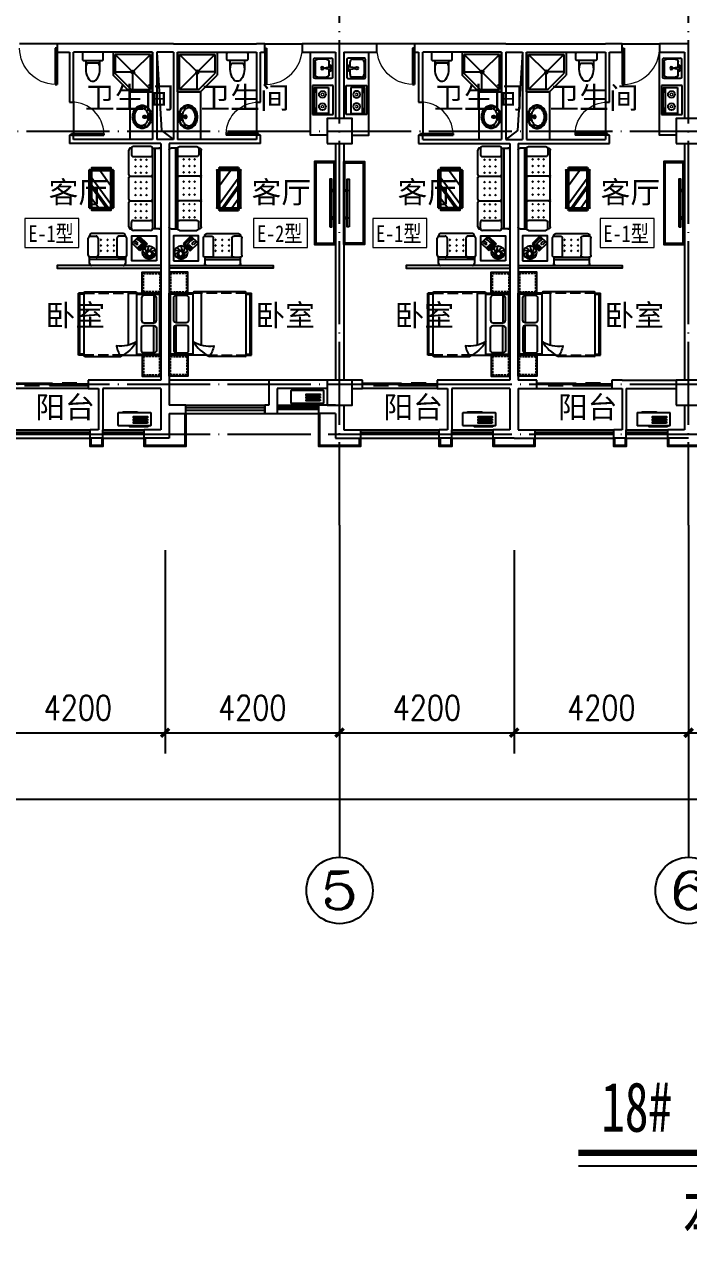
# Model space of a CAD drawing. Extents: x 122060 to 300410, y -425997 to -174060.
# Drawn here: x 177412 to 193398, y -358978 to -329629 of the extents above; entities that cross this region are included whole.
import ezdxf
from ezdxf.enums import TextEntityAlignment as Align

# ---------------------------------------------------------------- set-up
doc = ezdxf.new("R2010")
doc.units = 0
doc.header["$LTSCALE"] = 1000
doc.header["$MEASUREMENT"] = 0
doc.linetypes.add('DASH', pattern=[0.35, 0.25, -0.1])
doc.linetypes.add('DOTE', pattern=[2.42, 2, -0.2, 0.02, -0.2])
doc.layers.get('0').update_dxf_attribs({"linetype": 'CONTINUOUS'})
doc.layers.get('Defpoints').update_dxf_attribs({"linetype": 'CONTINUOUS'})
for name, color, linetype in [('AXIS', 3, 'CONTINUOUS'), ('AXIS_TEXT', 7, 'CONTINUOUS'), ('BALCONY', 6, 'CONTINUOUS'), ('DIM_SYMB', 3, 'CONTINUOUS'), ('DOTE', 1, 'CONTINUOUS'), ('WALL', 255, 'CONTINUOUS'), ('WINDOW', 4, 'CONTINUOUS'), ('WR-COLUMN', 255, 'CONTINUOUS'), ('WR-WALL', 255, 'CONTINUOUS'), ('厨卫', 8, 'CONTINUOUS'), ('家具', 8, 'CONTINUOUS'), ('平面看线', 8, 'CONTINUOUS'), ('石材', 41, 'CONTINUOUS'), ('空调', 8, 'CONTINUOUS')]:
    doc.layers.add(name, color=color, linetype=linetype)
doc.layers.add('PUB_TEXT', color=7, linetype='CONTINUOUS', lineweight=0)
doc.styles.add('_TCH_AXIS', font='COMPLEX', dxfattribs={"bigfont": 'GBCBIG'})
doc.styles.add('COMPLEX', font='COMPLEX')
doc.styles.add('dim_font', font='SIMPLEX.shx', dxfattribs={"width": 0.8})
doc.styles.add('宋体', font='SimSun.ttf')
doc.styles.add('长仿宋', font='SimSun.ttf', dxfattribs={"width": 0.7, "height": 5})
doc.styles.add('黑体', font='SIMHEI.TTF', dxfattribs={"width": 0.8})
doc.dimstyles.new('DIMN200', dxfattribs={"dimscale": 2, "dimtxt": 300, "dimasz": 100, "dimexe": 250, "dimexo": 300, "dimgap": 150, "dimtad": 1, "dimdec": 0, "dimzin": 0, "dimdsep": 46, "dimtxsty": 'dim_font', "dimblk": 'ARCHTICK', "dimcen": 0.09, "dimclrt": 7, "dimazin": 2, "dimtfac": 1, "dimtdec": 0, "dimtix": 1, "dimtmove": 2, "dimatfit": 3, "dimfxl": 0, "dimtolj": 1, "dimtzin": 0, "dimarcsym": 0})

# ---------------------------------------------------------------- blocks, each defined once
blk = doc.blocks.new('dgfgf')
at = {"layer": '家具'}
blk.add_lwpolyline([(7597, -62676), (7147, -62676), (7147, -63176), (7597, -63176), (7597, -62676), (7517, -62676)], dxfattribs=at)
at = {"layer": '家具', "color": 251, "linetype": 'DASH', "ltscale": 0.2}
blk.add_lwpolyline([(7567, -62706), (7177, -62706), (7177, -63146), (7567, -63146)], close=True, dxfattribs=at)
blk = doc.blocks.new('A$C72813290')
at = {"layer": '家具'}
for p, q in [((579, 2000), (0, 2000)), ((0, 500), (0, 2000)), ((30, 530), (30, 1970)), ((579, 1970), (30, 1970)), ((170, 1945), (170, 1283)), ((579, 500), (579, 2010)), ((1830, 2030), (599, 2030)), ((779, 753), (779, 2030)), ((1850, 500), (1850, 2000)), ((1850, 2000), (1980, 2000)), ((1850, 1970), (1950, 1970)), ((1950, 530), (1950, 1970)), ((1980, 500), (1980, 2000)), ((170, 555), (170, 1217)), ((912, 500), (0, 500)), ((579, 530), (30, 530)), ((1830, 470), (967, 470)), ((1850, 530), (1950, 530)), ((1850, 500), (1980, 500))]:
    blk.add_line(p, q, dxfattribs=at)
at = {"layer": '家具', "linetype": 'DASH'}
for p, q in [((1850, 2000), (579, 2000)), ((912, 500), (1850, 500))]:
    blk.add_line(p, q, dxfattribs=at)
at = {"layer": '家具'}
for points in [[(170, 1945), (405, 1945, -0.414214), (465, 1885), (465, 1343, -0.414214), (405, 1283), (170, 1283, -0.414214), (110, 1343), (110, 1885, -0.414214)], [(170, 555), (405, 555, 0.414214), (465, 615), (465, 1157, 0.414214), (405, 1217), (170, 1217, 0.414214), (110, 1157), (110, 615, 0.414214)]]:
    blk.add_lwpolyline(points, format="xyb", close=True, dxfattribs=at)
blk.add_lwpolyline([(579, 833, 0.180302), (1071, 725, -0.088637), (967, 470, 28871.271551)], format="xyb", dxfattribs=at)
for centre, radius, start, end in [((599, 2010), 20, 90, 180), ((1819, 2001), 30.7, 357.6884, 69.6917), ((1392, 1313), 944, 210.6075, 243.2773), ((1819, 499), 30.7, 290.3566, 2.3152)]:
    blk.add_arc(centre, radius, start, end, dxfattribs=at)
blk.add_blockref('dgfgf', (-7147, 65176), dxfattribs=at)
at = {"layer": '家具', "xscale": -1, "rotation": 180}
blk.add_blockref('dgfgf', (-7147, -62676), dxfattribs=at)
blk = doc.blocks.new('asfdgdfhfgj')
at = {"layer": '家具'}
for p, q in [((253, 470), (-697, 470)), ((-697, 470), (-697, -80)), ((203, 420), (-647, 420)), ((-647, 420), (-647, -42)), ((-647, 420), (203, -430)), ((203, 420), (-196, 22)), ((203, -430), (203, 420)), ((253, -480), (253, 470)), ((-222, -5), (-222, 20)), ((-297, -480), (-697, -80)), ((-647, -5), (-260, -5)), ((-260, -430), (-647, -42)), ((-247, -5), (-222, -5)), ((-222, -5), (-197, -5)), ((-222, -30), (-222, -5)), ((-222, -430), (-222, -42)), ((-297, -480), (253, -480)), ((-260, -430), (203, -430))]:
    blk.add_line(p, q, dxfattribs=at)
for radius in [37.5, 25]:
    blk.add_circle((-222, -5), radius, dxfattribs=at)
blk = doc.blocks.new('asfdfgfhfg')
at = {"layer": '家具'}
for p, q in [((-4, 1795), (759, 1795)), ((-87, 1545), (-87, 1134)), ((-54, 1595), (-54, 1745)), ((-54, 1645), (809, 1645)), ((-54, 1595), (809, 1595)), ((102, 1595), (-37, 1595)), ((152, 1134), (152, 1545)), ((602, 1134), (602, 1545)), ((652, 1595), (792, 1595)), ((809, 1745), (809, 1592)), ((842, 1545), (842, 1134)), ((-575, 1274), (-405, 1443)), ((-386, 1085), (-575, 1274)), ((-556, 1274), (-509, 1227)), ((-504, 1326), (-551, 1278)), ((-551, 1278), (-509, 1236)), ((-532, 1278), (-504, 1307)), ((-532, 1278), (-381, 1128)), ((-509, 1236), (-499, 1245)), ((-509, 1227), (-495, 1241)), ((-462, 1283), (-504, 1326)), ((-353, 1156), (-504, 1307)), ((-452, 1283), (-499, 1330)), ((-386, 1406), (-471, 1321)), ((-471, 1321), (-433, 1283)), ((-471, 1274), (-462, 1283)), ((-466, 1269), (-452, 1283)), ((-452, 1302), (-367, 1387)), ((-433, 1283), (-348, 1368)), ((-405, 1443), (-216, 1255)), ((-348, 1368), (-386, 1406)), ((-216, 1255), (-386, 1085)), ((-386, 1189), (-377, 1198)), ((-377, 1198), (-334, 1156)), ((-325, 1297), (-363, 1260)), ((-363, 1260), (-306, 1203)), ((-268, 1241), (-325, 1297)), ((-306, 1203), (-268, 1241)), ((198, 1453), (229, 1423)), ((229, 1453), (198, 1423)), ((198, 1326), (229, 1296)), ((229, 1326), (198, 1296)), ((198, 1189), (229, 1159)), ((229, 1189), (198, 1159)), ((356, 1453), (386, 1423)), ((386, 1453), (356, 1423)), ((356, 1326), (386, 1296)), ((386, 1326), (356, 1296)), ((386, 1189), (356, 1159)), ((356, 1189), (386, 1159)), ((514, 1453), (544, 1423)), ((544, 1453), (514, 1423)), ((514, 1326), (544, 1296)), ((544, 1326), (514, 1296)), ((514, 1189), (544, 1159)), ((544, 1189), (514, 1159)), ((-859, 912), (-706, 912)), ((-759, -1038), (-759, 912)), ((-709, -1038), (-709, 912)), ((-709, 755), (-709, 896)), ((-659, 946), (-247, 946)), ((-424, 1151), (-414, 1161)), ((-381, 1109), (-424, 1151)), ((-334, 1156), (-381, 1109)), ((-381, 1128), (-353, 1156)), ((-197, 912), (-189, 912)), ((-197, 896), (-197, 755)), ((-54, 1084), (-54, 1075)), ((-37, 1084), (102, 1084)), ((-4, 1025), (759, 1025)), ((792, 1084), (652, 1084)), ((809, 1084), (809, 1075)), ((-909, -988), (-909, 862)), ((-247, 705), (-659, 705)), ((-546, 651), (-576, 620)), ((-546, 620), (-576, 651)), ((-409, 651), (-439, 620)), ((-409, 620), (-439, 651)), ((-282, 651), (-312, 620)), ((-282, 620), (-312, 651)), ((-139, 862), (-139, 264)), ((-546, 463), (-576, 493)), ((-546, 493), (-576, 463)), ((-546, 335), (-576, 305)), ((-546, 305), (-576, 335)), ((-409, 493), (-439, 463)), ((-409, 463), (-439, 493)), ((-409, 335), (-439, 305)), ((-409, 305), (-439, 335)), ((-282, 493), (-312, 463)), ((-282, 463), (-312, 493)), ((-282, 335), (-312, 305)), ((-282, 305), (-312, 335)), ((236, -505), (236, 404)), ((246, 414), (251, 414)), ((261, 368), (333, 440)), ((261, 396), (305, 440)), ((261, -505), (261, 404)), ((287, 455), (287, 450)), ((297, 465), (756, 465)), ((297, 440), (756, 440)), ((301, 305), (751, -315)), ((364, 400), (751, -134)), ((407, 400), (751, -75)), ((595, 400), (751, 185)), ((791, 368), (719, 440)), ((791, 396), (747, 440)), ((766, 455), (766, 450)), ((791, 404), (791, -505)), ((806, 414), (801, 414)), ((816, 404), (816, -505)), ((-169, 235), (-679, 235)), ((-546, 75), (-576, 105)), ((-546, 105), (-576, 75)), ((-409, 75), (-439, 105)), ((-409, 105), (-439, 75)), ((-282, 75), (-312, 105)), ((-282, 105), (-312, 75)), ((-139, 206), (-139, -332)), ((-546, -52), (-576, -82)), ((-546, -82), (-576, -52)), ((-546, -240), (-576, -210)), ((-546, -210), (-576, -240)), ((-409, -82), (-439, -52)), ((-409, -52), (-439, -82)), ((-409, -240), (-439, -210)), ((-409, -210), (-439, -240)), ((-282, -82), (-312, -52)), ((-282, -52), (-312, -82)), ((-282, -240), (-312, -210)), ((-282, -210), (-312, -240)), ((301, -138), (565, -500)), ((-169, -361), (-679, -361)), ((-546, -431), (-576, -461)), ((-546, -461), (-576, -431)), ((-409, -431), (-439, -461)), ((-409, -461), (-439, -431)), ((-282, -431), (-312, -461)), ((-282, -461), (-312, -431)), ((-139, -390), (-139, -988)), ((246, -515), (251, -515)), ((261, -468), (333, -540)), ((261, -496), (305, -540)), ((287, -555), (287, -550)), ((756, -540), (297, -540)), ((756, -565), (297, -565)), ((791, -468), (719, -540)), ((791, -496), (747, -540)), ((766, -555), (766, -550)), ((806, -515), (801, -515)), ((-247, -831), (-659, -831)), ((-546, -619), (-576, -588)), ((-546, -588), (-576, -619)), ((-546, -746), (-576, -776)), ((-546, -776), (-576, -746)), ((-409, -588), (-439, -619)), ((-409, -619), (-439, -588)), ((-409, -746), (-439, -776)), ((-409, -776), (-439, -746)), ((-282, -588), (-312, -619)), ((-282, -619), (-312, -588)), ((-282, -746), (-312, -776)), ((-282, -776), (-312, -746)), ((-709, -1038), (-859, -1038)), ((-709, -881), (-709, -1021)), ((-659, -1071), (-247, -1071)), ((-197, -1021), (-197, -881)), ((-197, -1038), (-189, -1038))]:
    blk.add_line(p, q, dxfattribs=at)
at = {"layer": '家具', "color": 6}
for p, q in [((-677, 1466), (-777, 1525)), ((-694, 1502), (-729, 1600)), ((-683, 1543), (-673, 1632)), ((-651, 1566), (-616, 1640)), ((-632, 1568), (-564, 1629)), ((-583, 1478), (-618, 1320)), ((-611, 1564), (-511, 1595)), ((-598, 1556), (-471, 1530)), ((-581, 1533), (-467, 1445)), ((-575, 1501), (-521, 1357)), ((-649, 1450), (-776, 1433)), ((-609, 1454), (-722, 1355))]:
    blk.add_line(p, q, dxfattribs=at)
at = {"layer": '家具'}
for points in [[(-805, 1679), (-205, 1679), (-205, 1079), (-805, 1079)], [(301, 400), (751, 400), (751, -500), (301, -500)]]:
    blk.add_lwpolyline(points, close=True, dxfattribs=at)
at = {"layer": '家具', "color": 6}
for centre, radius in [((-623, 1480), 160), ((-634, 1508), 60)]:
    blk.add_circle(centre, radius, dxfattribs=at)
at = {"layer": '家具'}
for centre, radius, start, end in [((-4, 1745), 50, 90, 180), ((759, 1745), 50, 0, 90), ((-37, 1545), 50, 90, 180), ((102, 1545), 50, 0, 90), ((652, 1545), 50, 90, 180), ((792, 1545), 50, 0, 90), ((-859, 862), 50, 90, 180), ((-659, 896), 50, 90, 180), ((-247, 896), 50, 0, 90), ((-189, 862), 50, 0, 90), ((-37, 1134), 50, 180, 270), ((-4, 1075), 50, 180, 270), ((102, 1134), 50, 270, 0), ((652, 1134), 50, 180, 270), ((759, 1075), 50, 270, 0), ((792, 1134), 50, 270, 0), ((-659, 755), 50, 180, 270), ((-247, 755), 50, 270, 0), ((246, 404), 10, 90, 180), ((251, 404), 10, 0, 90), ((297, 455), 10, 90, 180), ((297, 450), 10, 180, 270), ((756, 455), 10, 0, 90), ((756, 450), 10, 270, 0), ((801, 404), 10, 90, 180), ((806, 404), 10, 0, 90), ((-679, 265), 30, 180, 270), ((-679, 205), 30, 90, 180), ((-169, 265), 30, 270, 0), ((-169, 205), 30, 0, 90), ((-679, -331), 30, 180, 270), ((-679, -391), 30, 90, 180), ((-169, -331), 30, 270, 0), ((-169, -391), 30, 0, 90), ((246, -505), 10, 180, 270), ((251, -505), 10, 270, 0), ((297, -550), 10, 90, 180), ((297, -555), 10, 180, 270), ((756, -550), 10, 0, 90), ((756, -555), 10, 270, 0), ((801, -505), 10, 180, 270), ((806, -505), 10, 270, 0), ((-659, -881), 50, 90, 180), ((-247, -881), 50, 0, 90), ((-859, -988), 50, 180, 270), ((-659, -1021), 50, 180, 270), ((-247, -1021), 50, 270, 0), ((-189, -988), 50, 270, 0)]:
    blk.add_arc(centre, radius, start, end, dxfattribs=at)
at = {"layer": '家具', "style": 'dim_font', "width": 0.8, "flags": 9}
for tag, p, rotation in [('YSIZE', (377, 1795), 180), ('XSIZE', (377, 1795), 180), ('YSIZE', (-909, -63), 270), ('XSIZE', (-909, -63), 270)]:
    blk.add_attdef(tag, p, '', height=0.5, rotation=rotation, dxfattribs=at)
blk = doc.blocks.new('A$C2FB07499')
at = {"layer": '家具', "ltscale": 0.5}
blk.add_lwpolyline([(500, 0), (0, 0), (0, 2000), (500, 2000)], close=True, dxfattribs=at)
at = {"layer": '家具', "color": 251, "ltscale": 40}
for points in [[(470, 30), (30, 30), (30, 1970), (470, 1970)], [(368, 1572), (415, 1572), (415, 428), (368, 428)], [(415, 1381), (480, 1381), (480, 1343), (415, 1343)], [(415, 717), (480, 717), (480, 679), (415, 679)]]:
    blk.add_lwpolyline(points, close=True, dxfattribs=at)
blk = doc.blocks.new('safedgdhgfh')
at = {"layer": '厨卫', "linetype": 'Continuous'}
for p, q in [((-352, -356), (-352, 344)), ((-352, 344), (148, 344)), ((148, 344), (148, -356)), ((148, -356), (-352, -356))]:
    blk.add_line(p, q, dxfattribs=at)
at = {"layer": '厨卫'}
for p, q in [((103, 293), (-239, 293)), ((-239, 293), (-239, -330)), ((47, -330), (47, 293)), ((103, -330), (103, 293)), ((-239, -330), (103, -330))]:
    blk.add_line(p, q, dxfattribs=at)
at = {"layer": '厨卫', "lineweight": 13}
for p, q in [((70, 176), (81, 176)), ((71, 268), (81, 268)), ((96, 251), (79, 251)), ((79, 251), (79, 186)), ((79, 186), (96, 186)), ((96, 186), (96, 251)), ((71, -205), (81, -205)), ((79, -222), (79, -287)), ((96, -222), (79, -222)), ((79, -287), (96, -287)), ((96, -287), (96, -222)), ((70, -297), (81, -297))]:
    blk.add_line(p, q, dxfattribs=at)
for points in [[(71, 268, 0.259034), (67, 266, 0.076276), (63, 254, 0.036515), (60, 241, 0.026615), (59, 222, 0.026615), (60, 203, 0.036515), (63, 189, 0.076276), (67, 178, 0.259034), (71, 176, 0.078462), (72, 176, 0.056762)], [(81, 268, 0.259034), (78, 266, 0.076276), (73, 254, 0.036515), (71, 241, 0.026615), (70, 222, 0.026615), (71, 203, 0.036515), (73, 189, 0.076276), (78, 178, 0.259034), (81, 176, 0.259034), (85, 178, 0.056762), (89, 186, 0.036515)], [(91, 251, 0.008736), (90, 254, 0.076276), (85, 266, 0.259034), (81, 268, 0.259034)], [(71, -205, 0.259034), (67, -207, 0.076276), (63, -219, 0.036515), (60, -232, 0.026615), (59, -251, 0.026615), (60, -270, 0.036515), (63, -284, 0.076276), (67, -295, 0.259034), (71, -297, 0.078462), (72, -297, 0.056762)], [(81, -205, 0.259034), (78, -207, 0.076276), (73, -219, 0.036515), (71, -232, 0.026615), (70, -251, 0.026615), (71, -270, 0.036515), (73, -284, 0.076276), (78, -295, 0.259034), (81, -297, 0.259034), (85, -295, 0.056762), (89, -287, 0.036515)], [(91, -222, 0.008736), (90, -219, 0.076276), (85, -207, 0.259034), (81, -205, 0.259034)]]:
    blk.add_lwpolyline(points, format="xyb", dxfattribs=at)
at = {"layer": '厨卫', "linetype": 'Continuous'}
for centre, start, end in [((-94, 128), 270, 269.036), ((-94, -165), 90.964, 90)]:
    blk.add_arc(centre, 82.5, start, end, dxfattribs=at)
at = {"layer": '厨卫', "linetype": 'Continuous', "lineweight": 13}
for centre, start, end in [((-94, 128), 270, 269.3468), ((-94, -165), 90.6532, 90)]:
    blk.add_arc(centre, 31.6, start, end, dxfattribs=at)
blk = doc.blocks.new('空调机')
at = {"layer": '空调', "color": 8}
for p, q in [((2416486, -275315), (2416486, -275325)), ((2416849, -275305), (2416496, -275305)), ((2416859, -275325), (2416859, -275315))]:
    blk.add_line(p, q, dxfattribs=at)
blk.add_lwpolyline([(2416186, -275325), (2416946, -275325, -0.414214), (2416966, -275345), (2416966, -275615, -0.414214), (2416946, -275635), (2416186, -275635, -0.414214), (2416166, -275615), (2416166, -275345, -0.414214)], format="xyb", close=True, dxfattribs=at)
for points in [[(2416256, -275445), (2416592, -275445), (2416592, -275416), (2416256, -275416)], [(2416256, -275511), (2416592, -275511), (2416592, -275482), (2416256, -275482)], [(2416256, -275577), (2416592, -275577), (2416592, -275548), (2416256, -275548)], [(2416235, -275664), (2416675, -275664), (2416675, -275649), (2416235, -275649)]]:
    blk.add_lwpolyline(points, close=True, dxfattribs=at)
for centre, start, end in [((2416496, -275315), 90, 180), ((2416849, -275315), 0, 90)]:
    blk.add_arc(centre, 10, start, end, dxfattribs=at)
blk = doc.blocks.new('_ArchTick')
at = {"color": 0, "linetype": 'ByBlock', "const_width": 0.4}
blk.add_lwpolyline([(-0.5, -0.5), (0.5, 0.5)], dxfattribs=at)
blk = doc.blocks.new('*D141')
at = {"layer": 'AXIS', "color": 0, "lineweight": -2}
for p, q in [((176598, -342294), (176598, -347194)), ((180798, -342294), (180798, -347194)), ((176598, -346694), (180798, -346694))]:
    blk.add_line(p, q, dxfattribs=at)
at = {"layer": 'Defpoints', "color": 0}
for p in [(176598, -341694), (180798, -341694), (180798, -346694)]:
    blk.add_point(p, dxfattribs=at)
at = {"layer": 'AXIS', "color": 0, "lineweight": -2, "xscale": 200, "yscale": 200, "zscale": 200, "rotation": 180}
blk.add_blockref('_ArchTick', (176598, -346694), dxfattribs=at)
at = {"layer": 'AXIS', "color": 0, "lineweight": -2, "xscale": 200, "yscale": 200, "zscale": 200}
blk.add_blockref('_ArchTick', (180798, -346694), dxfattribs=at)
at = {"layer": 'AXIS', "color": 7, "insert": (178698, -346094), "char_height": 600, "attachment_point": 5, "style": 'dim_font'}
blk.add_mtext('\\A1;4200', dxfattribs=at)
blk = doc.blocks.new('*D142')
at = {"layer": 'AXIS', "color": 0, "lineweight": -2}
for p, q in [((180798, -342294), (180798, -347194)), ((184998, -342294), (184998, -347194)), ((180798, -346694), (184998, -346694))]:
    blk.add_line(p, q, dxfattribs=at)
at = {"layer": 'Defpoints', "color": 0}
for p in [(180798, -341694), (184998, -341694), (184998, -346694)]:
    blk.add_point(p, dxfattribs=at)
at = {"layer": 'AXIS', "color": 0, "lineweight": -2, "xscale": 200, "yscale": 200, "zscale": 200, "rotation": 180}
blk.add_blockref('_ArchTick', (180798, -346694), dxfattribs=at)
at = {"layer": 'AXIS', "color": 0, "lineweight": -2, "xscale": 200, "yscale": 200, "zscale": 200}
blk.add_blockref('_ArchTick', (184998, -346694), dxfattribs=at)
at = {"layer": 'AXIS', "color": 7, "insert": (182898, -346094), "char_height": 600, "attachment_point": 5, "style": 'dim_font'}
blk.add_mtext('\\A1;4200', dxfattribs=at)
blk = doc.blocks.new('*D143')
at = {"layer": 'AXIS', "color": 0, "lineweight": -2}
for p, q in [((184998, -342294), (184998, -347194)), ((189198, -342294), (189198, -347194)), ((184998, -346694), (189198, -346694))]:
    blk.add_line(p, q, dxfattribs=at)
at = {"layer": 'Defpoints', "color": 0}
for p in [(184998, -341694), (189198, -341694), (189198, -346694)]:
    blk.add_point(p, dxfattribs=at)
at = {"layer": 'AXIS', "color": 0, "lineweight": -2, "xscale": 200, "yscale": 200, "zscale": 200, "rotation": 180}
blk.add_blockref('_ArchTick', (184998, -346694), dxfattribs=at)
at = {"layer": 'AXIS', "color": 0, "lineweight": -2, "xscale": 200, "yscale": 200, "zscale": 200}
blk.add_blockref('_ArchTick', (189198, -346694), dxfattribs=at)
at = {"layer": 'AXIS', "color": 7, "insert": (187098, -346094), "char_height": 600, "attachment_point": 5, "style": 'dim_font'}
blk.add_mtext('\\A1;4200', dxfattribs=at)
blk = doc.blocks.new('*D144')
at = {"layer": 'AXIS', "color": 0, "lineweight": -2}
for p, q in [((189198, -342294), (189198, -347194)), ((193398, -342294), (193398, -347194)), ((189198, -346694), (193398, -346694))]:
    blk.add_line(p, q, dxfattribs=at)
at = {"layer": 'Defpoints', "color": 0}
for p in [(189198, -341694), (193398, -341694), (193398, -346694)]:
    blk.add_point(p, dxfattribs=at)
at = {"layer": 'AXIS', "color": 0, "lineweight": -2, "xscale": 200, "yscale": 200, "zscale": 200, "rotation": 180}
blk.add_blockref('_ArchTick', (189198, -346694), dxfattribs=at)
at = {"layer": 'AXIS', "color": 0, "lineweight": -2, "xscale": 200, "yscale": 200, "zscale": 200}
blk.add_blockref('_ArchTick', (193398, -346694), dxfattribs=at)
at = {"layer": 'AXIS', "color": 7, "insert": (191298, -346094), "char_height": 600, "attachment_point": 5, "style": 'dim_font'}
blk.add_mtext('\\A1;4200', dxfattribs=at)
blk = doc.blocks.new('*D145')
at = {"layer": 'AXIS', "color": 0, "lineweight": -2}
for p, q in [((193398, -342294), (193398, -347194)), ((197598, -342294), (197598, -347194)), ((193398, -346694), (197598, -346694))]:
    blk.add_line(p, q, dxfattribs=at)
at = {"layer": 'Defpoints', "color": 0}
for p in [(193398, -341694), (197598, -341694), (197598, -346694)]:
    blk.add_point(p, dxfattribs=at)
at = {"layer": 'AXIS', "color": 0, "lineweight": -2, "xscale": 200, "yscale": 200, "zscale": 200, "rotation": 180}
blk.add_blockref('_ArchTick', (193398, -346694), dxfattribs=at)
at = {"layer": 'AXIS', "color": 0, "lineweight": -2, "xscale": 200, "yscale": 200, "zscale": 200}
blk.add_blockref('_ArchTick', (197598, -346694), dxfattribs=at)
at = {"layer": 'AXIS', "color": 7, "insert": (195498, -346094), "char_height": 600, "attachment_point": 5, "style": 'dim_font'}
blk.add_mtext('\\A1;4200', dxfattribs=at)
blk = doc.blocks.new('*D158')
at = {"layer": 'AXIS', "color": 0, "lineweight": -2}
for p, q in [((154098, -342294), (154098, -348794)), ((249498, -342294), (249498, -348794)), ((154098, -348294), (249498, -348294))]:
    blk.add_line(p, q, dxfattribs=at)
at = {"layer": 'Defpoints', "color": 0}
for p in [(154098, -341694), (249498, -341694), (249498, -348294)]:
    blk.add_point(p, dxfattribs=at)
at = {"layer": 'AXIS', "color": 0, "lineweight": -2, "xscale": 200, "yscale": 200, "zscale": 200, "rotation": 180}
blk.add_blockref('_ArchTick', (154098, -348294), dxfattribs=at)
at = {"layer": 'AXIS', "color": 0, "lineweight": -2, "xscale": 200, "yscale": 200, "zscale": 200}
blk.add_blockref('_ArchTick', (249498, -348294), dxfattribs=at)
at = {"layer": 'AXIS', "color": 7, "insert": (201798, -347694), "char_height": 600, "attachment_point": 5, "style": 'dim_font'}
blk.add_mtext('\\A1;95400', dxfattribs=at)
blk = doc.blocks.new('_FZHK')
blk.add_lwpolyline([(-0.5, -0.5), (0.5, -0.5), (0.5, 0.5), (-0.5, 0.5)], close=True)
blk = doc.blocks.new('$plan$00001613')
at = {"layer": '厨卫'}
for p, q in [((-260, -140), (-260, 140)), ((-200, 170), (-200, -170))]:
    blk.add_line(p, q, dxfattribs=at)
blk.add_lwpolyline([(-430, -170), (-200, -170), (-200, -220, 0.414214), (-170, -250), (-30, -250, 0.414214), (0, -220), (0, 220, 0.414214), (-30, 250), (-170, 250, 0.414214), (-200, 220), (-200, 170), (-430, 170)], format="xyb", dxfattribs=at)
for centre, radius, start, end in [((-590, 0), 110, 123.4509, 236.5491), ((-413, -227), 398, 67.4505, 126.6381), ((-413, 227), 398, 233.3619, 292.5495)]:
    blk.add_arc(centre, radius, start, end, dxfattribs=at)
blk = doc.blocks.new('$DorLib2D$00000001')
for p, q in [((0.45, 0.975), (0.5, 0.975)), ((0.45, 0), (0.45, 0.975)), ((0.5, 0), (0.5, 0.975)), ((0.5, 0), (0.45, 0))]:
    blk.add_line(p, q)
at = {"lineweight": 13}
blk.add_arc((0.475, 0), 0.975, 91.4693, 180, dxfattribs=at)
blk = doc.blocks.new('$plan$00001629')
for p, q in [((-252, -170), (-172, -150)), ((-75, -35), (-75, -85)), ((-75, -35), (75, -35)), ((-75, -85), (-21, -85)), ((-16, -146), (-25, -35)), ((16, -146), (25, -35)), ((21, -85), (75, -85)), ((75, -35), (75, -85)), ((172, -150), (252, -170))]:
    blk.add_line(p, q)
for centre, radius in [((-50, -60), 20), ((1, -60), 10), ((50, -60), 20)]:
    blk.add_circle(centre, radius)
for centre, radius, start, end in [((0, -340), 340, 90, 108.7907), ((0, -340), 340, 71.2093, 90), ((-90, -230), 190, 153.24, 180), ((-90, -230), 190, 180, 206.76), ((-90, -230), 173, 153.24, 180), ((-90, -230), 173, 180, 206.76), ((-46, -252), 239, 129.4007, 153.24), ((-46, -252), 222, 129.4007, 153.24), ((-102, -250), 118, 150.3366, 180), ((-102, -250), 118, 180, 209.6634), ((-53, -278), 174, 126.0274, 150.3366), ((-18, -286), 283, 108.7907, 129.4007), ((-18, -286), 266, 108.7907, 129.4007), ((-21, -322), 229, 106.7647, 126.0274), ((0, -340), 323, 90, 108.7907), ((0, -391), 301, 93.9271, 106.7647), ((0, -170), 35, 118.7783, 61.2217), ((0, -170), 25, 129.0728, 50.9272), ((0, -146), 16.3, 180, 0), ((0, -340), 323, 71.2093, 90), ((0, -391), 301, 73.2353, 86.0729), ((21, -322), 229, 53.9726, 73.2353), ((18, -286), 266, 50.5993, 71.2093), ((18, -286), 283, 50.5993, 71.2093), ((53, -278), 174, 29.6634, 53.9726), ((46, -252), 222, 26.76, 50.5993), ((46, -252), 239, 26.76, 50.5993), ((102, -250), 118, 0, 29.6634), ((102, -250), 118, 330.3366, 0), ((90, -230), 173, 0, 26.76), ((90, -230), 173, 333.24, 0), ((90, -230), 190, 0, 26.76), ((90, -230), 190, 333.24, 0), ((-46, -208), 239, 206.76, 230.5993), ((-46, -208), 222, 206.76, 230.5993), ((-53, -222), 174, 209.6634, 233.9726), ((-18, -174), 283, 230.5993, 251.2093), ((-18, -174), 266, 230.5993, 251.2093), ((-21, -178), 229, 233.9726, 253.2353), ((0, -120), 340, 251.2093, 270), ((0, -120), 323, 251.2093, 270), ((0, -109), 301, 253.2353, 270), ((0, -109), 301, 270, 286.7647), ((0, -120), 323, 270, 288.7907), ((0, -120), 340, 270, 288.7907), ((21, -178), 229, 286.7647, 306.0274), ((18, -174), 266, 288.7907, 309.4007), ((18, -174), 283, 288.7907, 309.4007), ((53, -222), 174, 306.0274, 330.3366), ((46, -208), 222, 309.4007, 333.24), ((46, -208), 239, 309.4007, 333.24)]:
    blk.add_arc(centre, radius, start, end)
blk = doc.blocks.new('$plan$00000356')
at = {"color": 0, "linetype": 'ByBlock'}
for p, q in [((215, 0), (-215, 0)), ((-245, -31), (-245, -419)), ((-215, -358), (-215, -143)), ((-153, -82), (-26, -82)), ((-31, -41), (31, -41)), ((-31, -61), (-10, -184)), ((-10, -184), (10, -184)), ((10, -184), (31, -61)), ((26, -82), (153, -82)), ((215, -143), (215, -358)), ((245, -419), (245, -31)), ((-215, -450), (215, -450)), ((153, -419), (-153, -419))]:
    blk.add_line(p, q, dxfattribs=at)
for centre, radius in [((-51, -51), 20.5), ((0, -245), 30.7), ((51, -51), 20.5)]:
    blk.add_circle(centre, radius, dxfattribs=at)
for centre, radius, start, end in [((-215, -31), 30.7, 90, 180), ((-153, -143), 61.4, 90, 180), ((153, -143), 61.4, 0, 90), ((215, -31), 30.7, 0, 90), ((-215, -419), 30.7, 180, 270), ((-153, -358), 61.4, 180, 270), ((153, -358), 61.4, 270, 0), ((215, -419), 30.7, 270, 0)]:
    blk.add_arc(centre, radius, start, end, dxfattribs=at)
blk = doc.blocks.new('$DorLib2D$00000131')
at = {"color": 0, "linetype": 'Continuous'}
for p, q in [((0.15, 0.125), (0.232, 0.197)), ((0.232, 0.197), (0.232, 0.125)), ((-0.5, 0.125), (-0.5, 0)), ((0.019, 0.125), (-0.5, 0.125)), ((-0.5, 0), (0.019, 0)), ((-0.024, 0), (0.5, 0)), ((-0.024, -0.125), (-0.024, 0)), ((0.019, 0), (0.019, 0.125)), ((0.35, 0.125), (0.15, 0.125)), ((0.5, 0), (0.5, -0.125)), ((-0.35, -0.125), (-0.15, -0.125)), ((-0.232, -0.197), (-0.232, -0.125)), ((-0.15, -0.125), (-0.232, -0.197)), ((0.5, -0.125), (-0.024, -0.125))]:
    blk.add_line(p, q, dxfattribs=at)
blk = doc.blocks.new('_AXISO')
blk.add_circle((0, 0), 0.5)
at = {"layer": 'AXIS_TEXT', "style": 'COMPLEX', "width": 1.041667}
blk.add_attdef('A', text='', height=0.56, dxfattribs=at).set_placement((-0.25, -0.28), (0.25, -0.28), align=Align.FIT)
blk = doc.blocks.new('$TCHSYS$WIN2D')
for p, q in [((-0.5, 0.5), (0.5, 0.5)), ((-0.5, 0.5), (-0.5, -0.5)), ((0.5, 0.5), (0.5, -0.5)), ((0.5, 0.167), (-0.5, 0.167)), ((0.5, -0.167), (-0.5, -0.167)), ((-0.5, -0.5), (0.5, -0.5))]:
    blk.add_line(p, q)

msp = doc.modelspace()

# ---------------------------------------------------------------- linework, layer by layer
at = {"layer": 'AXIS'}
for p, q in [((184998.2, -341693.9), (184998.2, -349693.9)), ((193398.2, -341693.9), (193398.2, -349693.9))]:
    msp.add_line(p, q, dxfattribs=at)
at = {"layer": 'BALCONY', "color": 8}
for p, q in [((183498.2, -338801.1), (184498.2, -338801.1)), ((183498.2, -339001.1), (184498.2, -339001.1)), ((177098.2, -339401.1), (178998.2, -339401.1)), ((179298.2, -339401.1), (180298.2, -339401.1)), ((185498.2, -339401.1), (187398.2, -339401.1)), ((187698.2, -339401.1), (188698.2, -339401.1)), ((189698.2, -339401.1), (191598.2, -339401.1)), ((191898.2, -339401.1), (192898.2, -339401.1)), ((177098.2, -339601.1), (178998.2, -339601.1)), ((179298.2, -339601.1), (180298.2, -339601.1)), ((185498.2, -339601.1), (187398.2, -339601.1)), ((187698.2, -339601.1), (188698.2, -339601.1)), ((189698.2, -339601.1), (191598.2, -339601.1)), ((191898.2, -339601.1), (192898.2, -339601.1))]:
    msp.add_line(p, q, dxfattribs=at)
at = {"layer": 'BALCONY'}
for p, q in [((183498.2, -338851.1), (184498.2, -338851.1)), ((183498.2, -338901.1), (184498.2, -338901.1)), ((177098.2, -339451.1), (178998.2, -339451.1)), ((177098.2, -339501.1), (178998.2, -339501.1)), ((179298.2, -339451.1), (180298.2, -339451.1)), ((179298.2, -339501.1), (180298.2, -339501.1)), ((185498.2, -339451.1), (187398.2, -339451.1)), ((185498.2, -339501.1), (187398.2, -339501.1)), ((187698.2, -339451.1), (188698.2, -339451.1)), ((187698.2, -339501.1), (188698.2, -339501.1)), ((189698.2, -339451.1), (191598.2, -339451.1)), ((189698.2, -339501.1), (191598.2, -339501.1)), ((191898.2, -339451.1), (192898.2, -339451.1)), ((191898.2, -339501.1), (192898.2, -339501.1))]:
    msp.add_line(p, q, dxfattribs=at)
at = {"layer": 'DIM_SYMB', "const_width": 157.5}
msp.add_lwpolyline([(190745, -356814.1), (210455.8, -356814.1)], dxfattribs=at)
at = {"layer": 'DIM_SYMB'}
msp.add_lwpolyline([(190745, -357129.1), (210455.8, -357129.1)], dxfattribs=at)
at = {"layer": 'DOTE', "linetype": 'DOTE'}
for p, q in [((184998.2, -341693.9), (184998.2, -316272.1)), ((193398.2, -341693.9), (193398.2, -316272.1)), ((150843.1, -332201.1), (251549.9, -332201.1)), ((150843.1, -338301.1), (251549.9, -338301.1)), ((150843.1, -339501.1), (251549.9, -339501.1))]:
    msp.add_line(p, q, dxfattribs=at)
at = {"layer": 'PUB_TEXT'}
for points in [[(178726.6, -334308.6), (177426.6, -334308.6), (177426.6, -335008.6), (178726.6, -335008.6)], [(184229.8, -334308.6), (182929.8, -334308.6), (182929.8, -335008.6), (184229.8, -335008.6)], [(187094.8, -334308.6), (185794.8, -334308.6), (185794.8, -335008.6), (187094.8, -335008.6)], [(192567.3, -334308.6), (191267.3, -334308.6), (191267.3, -335008.6), (192567.3, -335008.6)]]:
    msp.add_lwpolyline(points, close=True, dxfattribs=at)
at = {"layer": 'WALL'}
for p, q in [((178598.2, -330101.1), (178198.2, -330101.1)), ((178198.2, -330101.1), (178198.2, -330301.1)), ((180598.2, -330101.1), (178598.2, -330101.1)), ((180998.2, -330101.1), (180598.2, -330101.1)), ((180998.2, -330101.1), (182998.2, -330101.1)), ((183198.2, -330101.1), (182998.2, -330101.1)), ((183198.2, -330301.1), (183198.2, -330101.1)), ((184998.2, -330101.1), (184098.2, -330101.1)), ((184098.2, -330101.1), (184098.2, -330301.1)), ((185898.2, -330101.1), (184998.2, -330101.1)), ((185898.2, -330301.1), (185898.2, -330101.1)), ((186998.2, -330101.1), (186798.2, -330101.1)), ((186798.2, -330101.1), (186798.2, -330301.1)), ((188998.2, -330101.1), (186998.2, -330101.1)), ((188998.2, -330101.1), (189398.2, -330101.1)), ((189398.2, -330101.1), (191398.2, -330101.1)), ((191798.2, -330101.1), (191398.2, -330101.1)), ((191798.2, -330301.1), (191798.2, -330101.1)), ((193398.2, -330101.1), (192698.2, -330101.1)), ((192698.2, -330101.1), (192698.2, -330301.1)), ((178198.2, -330301.1), (178498.2, -330301.1)), ((178498.2, -330301.1), (178498.2, -331501.1)), ((178598.2, -331501.1), (178598.2, -330301.1)), ((180498.2, -330301.1), (178598.2, -330301.1)), ((180498.2, -330301.1), (180498.2, -332401.1)), ((180998.2, -330301.1), (180598.2, -330301.1)), ((180598.2, -330301.1), (180598.2, -332401.1)), ((180998.2, -330301.1), (180998.2, -332401.1)), ((181098.2, -330301.1), (181098.2, -332401.1)), ((181098.2, -330301.1), (182998.2, -330301.1)), ((182998.2, -330301.1), (182998.2, -331501.1)), ((183098.2, -331501.1), (183098.2, -330301.1)), ((183098.2, -330301.1), (183198.2, -330301.1)), ((184098.2, -330301.1), (184898.2, -330301.1)), ((185098.2, -330301.1), (185898.2, -330301.1)), ((186798.2, -330301.1), (186898.2, -330301.1)), ((186898.2, -330301.1), (186898.2, -331501.1)), ((186998.2, -331501.1), (186998.2, -330301.1)), ((188898.2, -330301.1), (186998.2, -330301.1)), ((188898.2, -330301.1), (188898.2, -332401.1)), ((188998.2, -330301.1), (189398.2, -330301.1)), ((188998.2, -330301.1), (188998.2, -332401.1)), ((189398.2, -330301.1), (189398.2, -332401.1)), ((189498.2, -330301.1), (189498.2, -332401.1)), ((189498.2, -330301.1), (191398.2, -330301.1)), ((191398.2, -330301.1), (191398.2, -331501.1)), ((191498.2, -331501.1), (191498.2, -330301.1)), ((191498.2, -330301.1), (191798.2, -330301.1)), ((192698.2, -330301.1), (193298.2, -330301.1)), ((178498.2, -331501.1), (178598.2, -331501.1)), ((182998.2, -331501.1), (183098.2, -331501.1)), ((186898.2, -331501.1), (186998.2, -331501.1)), ((191398.2, -331501.1), (191498.2, -331501.1)), ((178598.2, -332301.1), (178498.2, -332301.1)), ((178498.2, -332301.1), (178498.2, -332501.1)), ((180598.2, -332501.1), (178498.2, -332501.1)), ((178598.2, -332401.1), (178598.2, -332301.1)), ((180498.2, -332401.1), (178598.2, -332401.1)), ((180798.2, -332401.1), (180598.2, -332401.1)), ((180698.2, -332501.1), (180598.2, -332501.1)), ((180698.2, -332501.1), (180698.2, -338201.1)), ((180998.2, -332401.1), (180798.2, -332401.1)), ((180898.2, -332501.1), (180898.2, -338301.1)), ((180998.2, -332501.1), (180898.2, -332501.1)), ((183098.2, -332501.1), (180998.2, -332501.1)), ((182998.2, -332401.1), (181098.2, -332401.1)), ((183098.2, -332301.1), (182998.2, -332301.1)), ((182998.2, -332301.1), (182998.2, -332401.1)), ((183098.2, -332501.1), (183098.2, -332301.1)), ((186998.2, -332301.1), (186898.2, -332301.1)), ((186898.2, -332301.1), (186898.2, -332501.1)), ((186898.2, -332501.1), (188998.2, -332501.1)), ((186998.2, -332401.1), (186998.2, -332301.1)), ((186998.2, -332401.1), (188898.2, -332401.1)), ((188998.2, -332401.1), (189198.2, -332401.1)), ((188998.2, -332501.1), (189098.2, -332501.1)), ((189098.2, -332501.1), (189098.2, -338201.1)), ((189198.2, -332401.1), (189398.2, -332401.1)), ((189298.2, -332501.1), (189298.2, -338201.1)), ((189298.2, -332501.1), (189398.2, -332501.1)), ((189398.2, -332501.1), (191498.2, -332501.1)), ((189498.2, -332401.1), (191398.2, -332401.1)), ((191498.2, -332301.1), (191398.2, -332301.1)), ((191398.2, -332301.1), (191398.2, -332401.1)), ((191498.2, -332501.1), (191498.2, -332301.1)), ((179198.2, -338201.1), (178948.2, -338201.1)), ((178948.2, -338201.1), (178948.2, -338401.1)), ((180698.2, -338201.1), (179198.2, -338201.1)), ((180898.2, -338301.1), (180898.2, -338801.1)), ((184698.2, -338201.1), (183298.2, -338201.1)), ((185548.2, -338201.1), (185298.2, -338201.1)), ((185548.2, -338401.1), (185548.2, -338201.1)), ((187598.2, -338201.1), (187348.2, -338201.1)), ((187348.2, -338201.1), (187348.2, -338401.1)), ((189098.2, -338201.1), (187598.2, -338201.1)), ((189748.2, -338201.1), (189298.2, -338201.1)), ((189748.2, -338401.1), (189748.2, -338201.1)), ((191798.2, -338201.1), (191548.2, -338201.1)), ((191548.2, -338201.1), (191548.2, -338401.1)), ((191798.2, -338201.1), (193098.2, -338201.1)), ((178948.2, -338401.1), (179198.2, -338401.1)), ((180698.2, -338401.1), (179298.2, -338401.1)), ((180698.2, -338401.1), (180698.2, -338901.1)), ((184698.2, -338401.1), (183498.2, -338401.1)), ((185298.2, -338401.1), (185548.2, -338401.1)), ((187348.2, -338401.1), (187598.2, -338401.1)), ((189098.2, -338401.1), (187698.2, -338401.1)), ((189098.2, -338401.1), (189098.2, -339401.1)), ((189298.2, -338401.1), (189748.2, -338401.1)), ((189298.2, -338401.1), (189298.2, -339401.1)), ((191548.2, -338401.1), (191798.2, -338401.1)), ((191898.2, -338401.1), (193098.2, -338401.1)), ((180698.2, -338901.1), (180698.2, -339401.1)), ((180898.2, -339001.1), (180898.2, -339601.1))]:
    msp.add_line(p, q, dxfattribs=at)
for points in [[(180698.2, -335441.1), (178198.2, -335441.1), (178198.2, -335501.1), (180698.2, -335501.1)], [(180898.2, -335441.1), (183398.2, -335441.1), (183398.2, -335501.1), (180898.2, -335501.1)], [(189098.2, -335441.1), (186598.2, -335441.1), (186598.2, -335501.1), (189098.2, -335501.1)], [(189298.2, -335441.1), (191798.2, -335441.1), (191798.2, -335501.1), (189298.2, -335501.1)]]:
    msp.add_lwpolyline(points, dxfattribs=at)
at = {"layer": 'WINDOW'}
for p, q in [((178198.2, -330101.1), (177298.2, -330101.1)), ((183198.2, -330101.1), (184098.2, -330101.1)), ((186798.2, -330101.1), (185898.2, -330101.1)), ((191798.2, -330101.1), (192698.2, -330101.1)), ((178598.2, -331501.1), (178598.2, -332301.1)), ((182998.2, -331501.1), (182998.2, -332301.1)), ((186998.2, -331501.1), (186998.2, -332301.1)), ((191398.2, -331501.1), (191398.2, -332301.1)), ((183298.2, -338201.1), (180898.2, -338201.1)), ((178948.2, -338401.1), (177148.2, -338401.1)), ((187348.2, -338401.1), (185548.2, -338401.1)), ((189748.2, -338401.1), (191548.2, -338401.1))]:
    msp.add_line(p, q, dxfattribs=at)
at = {"layer": 'WR-WALL'}
for p, q in [((184898.2, -330301.1), (184898.2, -331901.1)), ((185098.2, -330301.1), (185098.2, -331901.1)), ((193298.2, -330301.1), (193298.2, -331901.1)), ((184898.2, -332501.1), (184898.2, -338201.1)), ((185098.2, -332501.1), (185098.2, -338201.1)), ((193298.2, -332501.1), (193298.2, -338201.1)), ((183298.2, -338201.1), (183298.2, -338801.1)), ((179198.2, -338401.1), (179198.2, -339401.1)), ((179298.2, -338401.1), (179298.2, -339401.1)), ((183498.2, -338401.1), (183498.2, -339001.1)), ((187598.2, -338401.1), (187598.2, -339401.1)), ((187698.2, -338401.1), (187698.2, -339401.1)), ((191798.2, -338401.1), (191798.2, -339401.1)), ((191898.2, -338401.1), (191898.2, -339401.1)), ((181298.2, -338801.1), (180898.2, -338801.1)), ((181298.2, -339001.1), (181298.2, -338801.1)), ((183298.2, -338801.1), (183198.2, -338801.1)), ((183198.2, -338801.1), (183198.2, -339001.1)), ((184898.2, -338801.1), (184498.2, -338801.1)), ((184498.2, -339001.1), (184498.2, -338801.1)), ((185098.2, -338801.1), (185098.2, -338901.1)), ((185098.2, -338901.1), (185098.2, -339401.1)), ((193298.2, -338801.1), (193298.2, -339401.1)), ((180898.2, -339001.1), (181298.2, -339001.1)), ((183198.2, -339001.1), (183498.2, -339001.1)), ((184898.2, -339001.1), (184498.2, -339001.1)), ((184898.2, -339001.1), (184898.2, -339601.1)), ((179198.2, -339401.1), (178998.2, -339401.1)), ((178998.2, -339601.1), (178998.2, -339401.1)), ((179298.2, -339401.1), (179298.2, -339401.1)), ((179298.2, -339601.1), (179298.2, -339401.1)), ((180698.2, -339401.1), (180298.2, -339401.1)), ((180298.2, -339601.1), (180298.2, -339401.1)), ((185098.2, -339401.1), (185498.2, -339401.1)), ((185498.2, -339401.1), (185498.2, -339601.1)), ((187598.2, -339401.1), (187398.2, -339401.1)), ((187398.2, -339601.1), (187398.2, -339401.1)), ((187698.2, -339401.1), (187698.2, -339401.1)), ((187698.2, -339601.1), (187698.2, -339401.1)), ((189098.2, -339401.1), (188698.2, -339401.1)), ((188698.2, -339601.1), (188698.2, -339401.1)), ((189298.2, -339401.1), (189698.2, -339401.1)), ((189698.2, -339401.1), (189698.2, -339601.1)), ((191798.2, -339401.1), (191598.2, -339401.1)), ((191598.2, -339601.1), (191598.2, -339401.1)), ((191898.2, -339401.1), (191898.2, -339401.1)), ((191898.2, -339601.1), (191898.2, -339401.1)), ((193298.2, -339401.1), (192898.2, -339401.1)), ((192898.2, -339601.1), (192898.2, -339401.1)), ((179198.2, -339601.1), (178998.2, -339601.1)), ((179298.2, -339601.1), (179198.2, -339601.1)), ((180898.2, -339601.1), (180298.2, -339601.1)), ((184898.2, -339601.1), (185498.2, -339601.1)), ((187598.2, -339601.1), (187398.2, -339601.1)), ((187698.2, -339601.1), (187598.2, -339601.1)), ((189198.2, -339601.1), (188698.2, -339601.1)), ((189198.2, -339601.1), (189698.2, -339601.1)), ((191798.2, -339601.1), (191598.2, -339601.1)), ((191898.2, -339601.1), (191798.2, -339601.1)), ((193398.2, -339601.1), (192898.2, -339601.1))]:
    msp.add_line(p, q, dxfattribs=at)
at = {"layer": '厨卫'}
for points in [[(180498.2, -331251.1), (179948.2, -331251.1), (179948.2, -332401.1)], [(181098.2, -331251.1), (181648.2, -331251.1), (181648.2, -332401.1)], [(188898.2, -331251.1), (188348.2, -331251.1), (188348.2, -332401.1)], [(189498.2, -331251.1), (190048.2, -331251.1), (190048.2, -332401.1)]]:
    msp.add_lwpolyline(points, dxfattribs=at)
at = {"layer": '家具'}
for points in [[(184698.2, -332301.1), (184298.2, -332301.1), (184298.2, -330301.1)], [(185298.2, -332301.1), (185698.2, -332301.1), (185698.2, -330301.1)], [(193098.2, -332301.1), (192698.2, -332301.1), (192698.2, -330301.1)]]:
    msp.add_lwpolyline(points, dxfattribs=at)
at = {"layer": '平面看线'}
for points in [[(180598.2, -330301.1), (180716.2, -332182.5), (180998.2, -332401.1)], [(189398.2, -330301.1), (189280.1, -332182.5), (188998.2, -332401.1)]]:
    msp.add_lwpolyline(points, dxfattribs=at)
at = {"layer": '石材'}
for points in [[(181298.2, -339001.1), (181298.2, -339801.1), (180298.2, -339801.1), (180298.2, -339601.1)], [(181273.2, -339001.1), (181273.2, -339776.1), (180323.2, -339776.1), (180323.2, -339601.1)], [(185498.2, -339601.1), (185498.2, -339801.1), (184498.2, -339801.1), (184498.2, -339001.1)], [(185473.2, -339601.1), (185473.2, -339776.1), (184523.2, -339776.1), (184523.2, -339001.1)], [(179298.2, -339601.1), (179298.2, -339801.1), (178998.2, -339801.1), (178998.2, -339601.1)], [(179273.2, -339601.1), (179273.2, -339776.1), (179023.2, -339776.1), (179023.2, -339601.1)], [(187698.2, -339601.1), (187698.2, -339801.1), (187398.2, -339801.1), (187398.2, -339601.1)], [(187673.2, -339601.1), (187673.2, -339776.1), (187423.2, -339776.1), (187423.2, -339601.1)], [(189698.2, -339601.1), (189698.2, -339801.1), (188698.2, -339801.1), (188698.2, -339601.1)], [(189673.2, -339601.1), (189673.2, -339776.1), (188723.2, -339776.1), (188723.2, -339601.1)], [(191898.2, -339601.1), (191898.2, -339801.1), (191598.2, -339801.1), (191598.2, -339601.1)], [(191873.2, -339601.1), (191873.2, -339776.1), (191623.2, -339776.1), (191623.2, -339601.1)], [(193898.2, -339601.1), (193898.2, -339801.1), (192898.2, -339801.1), (192898.2, -339601.1)], [(193873.2, -339601.1), (193873.2, -339776.1), (192923.2, -339776.1), (192923.2, -339601.1)]]:
    msp.add_lwpolyline(points, dxfattribs=at)

# ---------------------------------------------------------------- block references
at = {"layer": 'AXIS'}
ref = msp.add_blockref('_AXISO', (184998.2, -350493.9), dxfattribs=dict(at, xscale=1600, yscale=1600, zscale=1600))
ref.add_attrib('A', '5', dxfattribs={"layer": 'AXIS_TEXT', "height": 905.1, "style": '_TCH_AXIS', "width": 1.5}).set_placement((184545.6, -350946.5), (185450.7, -350946.5), align=Align.FIT)
ref = msp.add_blockref('_AXISO', (193398.2, -350493.9), dxfattribs=dict(at, xscale=1600, yscale=1600, zscale=1600))
ref.add_attrib('A', '6', dxfattribs={"layer": 'AXIS_TEXT', "height": 905.1, "style": '_TCH_AXIS', "width": 1.5}).set_placement((192945.6, -350946.5), (193850.7, -350946.5), align=Align.FIT)
at = {"layer": 'WINDOW'}
for name, p, xscale, yscale, zscale, rotation in [('$DorLib2D$00000001', (177748.2, -330201.1), -900, 900, -900, 180), ('$DorLib2D$00000001', (186348.2, -330201.1), -900, 900, -900, 180), ('$DorLib2D$00000001', (178548.2, -331901.1), 800, 800, 800, 270), ('$DorLib2D$00000001', (183048.2, -331901.1), 800, -800, 800, 270), ('$DorLib2D$00000001', (186948.2, -331901.1), 800, 800, 800, 270), ('$DorLib2D$00000001', (191448.2, -331901.1), 800, -800, 800, 270), ('$DorLib2D$00000131', (178048.2, -338301.1), 1800, 200, 1800, 180), ('$DorLib2D$00000131', (186448.2, -338301.1), 1800, 200, 1800, 180), ('$TCHSYS$WIN2D', (182248.2, -338901.1), -1900, 200, -1900, 180)]:
    msp.add_blockref(name, p, dxfattribs=dict(at, xscale=xscale, yscale=yscale, zscale=zscale, rotation=rotation))
for name, p, xscale, yscale, zscale in [('$DorLib2D$00000001', (183648.2, -330201.1), -900, -900, -900), ('$DorLib2D$00000001', (192248.2, -330201.1), -900, -900, -900), ('$DorLib2D$00000131', (190648.2, -338301.1), -1800, -200, -1800)]:
    msp.add_blockref(name, p, dxfattribs=dict(at, xscale=xscale, yscale=yscale, zscale=zscale))
at = {"layer": 'WR-COLUMN', "xscale": 600, "yscale": 600, "zscale": 600}
for p in [(184998.2, -332201.1), (193398.2, -332201.1), (184998.2, -338501.1), (193398.2, -338501.1)]:
    msp.add_blockref('_FZHK', p, dxfattribs=at)
at = {"layer": '厨卫'}
for name, p, rotation in [('$plan$00001613', (179059.3, -330301.1, 0), 90.00000000000001), ('$plan$00000356', (185169.8, -330685.4), 89.99999999999999), ('$plan$00001613', (187459.3, -330301.1, 0), 89.99999999999999), ('$plan$00001629', (181119.1, -331857.1), 90.00000000000001), ('$plan$00001629', (189519.1, -331857.1), 89.99999999999999)]:
    msp.add_blockref(name, p, dxfattribs=dict(at, rotation=rotation))
for name, p in [('asfdgdfhfgj', (180245.3, -330771.6)), ('asfdgdfhfgj', (188645.3, -330771.6)), ('safedgdhgfh', (185504.7, -331445.4))]:
    msp.add_blockref(name, p, dxfattribs=at)
at = {"layer": '厨卫', "xscale": -1}
for name, p in [('asfdgdfhfgj', (181351, -330771.6)), ('asfdgdfhfgj', (189751, -330771.6)), ('safedgdhgfh', (184491.7, -331445.4)), ('safedgdhgfh', (192891.7, -331445.4))]:
    msp.add_blockref(name, p, dxfattribs=at)
at = {"layer": '厨卫'}
for name, p, yscale, rotation in [('$plan$00001613', (182537, -330301.1, 0), -1, 90.00000000000001), ('$plan$00000356', (184826.5, -330685.4), -1, 90.00000000000001), ('$plan$00001613', (190937, -330301.1, 0), -0.9999999999999996, 89.99999999999999), ('$plan$00000356', (193226.5, -330685.4), -0.9999999999999998, 89.99999999999999), ('$plan$00001629', (180477.2, -331857.1), -0.9999999999999998, 90.00000000000001), ('$plan$00001629', (188877.2, -331857.1), -1, 89.99999999999999)]:
    msp.add_blockref(name, p, dxfattribs=dict(at, yscale=yscale, rotation=rotation))
at = {"layer": '家具', "rotation": 180}
for name, p in [('asfdfgfhfg', (179789.6, -333645.9)), ('asfdfgfhfg', (188189.6, -333645.9)), ('A$C2FB07499', (185598.2, -332933.2))]:
    msp.add_blockref(name, p, dxfattribs=at)
at = {"layer": '家具', "xscale": -1, "rotation": 180}
for name, p in [('asfdfgfhfg', (181806.8, -333645.9)), ('asfdfgfhfg', (190206.8, -333645.9)), ('A$C2FB07499', (184398.2, -332933.2)), ('A$C2FB07499', (192798.2, -332933.2))]:
    msp.add_blockref(name, p, dxfattribs=at)
at = {"layer": '家具', "xscale": -1}
for p in [(180698.2, -338101.2), (189098.2, -338101.2)]:
    msp.add_blockref('A$C72813290', p, dxfattribs=at)
at = {"layer": '家具'}
for p in [(180898.2, -338101.2), (189298.2, -338101.2)]:
    msp.add_blockref('A$C72813290', p, dxfattribs=at)
at = {"layer": '空调', "xscale": -1}
for p in [(2600787.7, -63123), (2596628.6, -63659.7), (2604923.6, -63659.7), (2609123.6, -63659.7)]:
    msp.add_blockref('空调机', p, dxfattribs=at)

# ---------------------------------------------------------------- texts
at = {"layer": 'PUB_TEXT', "style": '宋体'}
for s, p in [('卫生间', (178868.3, -331655.9)), ('卫生间', (181648.5, -331655.9)), ('卫生间', (187268.3, -331655.9)), ('卫生间', (190048.5, -331655.9)), ('客厅', (177996, -333936.4)), ('客厅', (182881.2, -333936.4)), ('客厅', (186396, -333936.4)), ('客厅', (191281.2, -333936.4)), ('卧室', (177920.5, -336900.9)), ('卧室', (182971.5, -336900.9)), ('卧室', (186320.5, -336900.9)), ('卧室', (191371.5, -336900.9)), ('阳台', (177676.5, -339112.7)), ('阳台', (186053.6, -339112.7)), ('阳台', (190253.6, -339112.7))]:
    msp.add_text(s, height=525, dxfattribs=at).set_placement(p)
at = {"layer": 'PUB_TEXT'}
for s, height, style, width, p in [('E-1型', 400, '黑体', 0.8, (177510.5, -334869.7)), ('E-2型', 400, '黑体', 0.8, (183013.7, -334869.7)), ('E-1型', 400, '黑体', 0.8, (185878.8, -334869.7)), ('E-1型', 400, '黑体', 0.8, (191351.2, -334869.7)), ('18#  公寓楼标准层平面图   1:200', 1196.203, '长仿宋', 0.7, (191293.6, -356306.3)), ('本层建筑面积：1840.02㎡', 1196.203, '长仿宋', 0.7, (193261.5, -358832.5))]:
    msp.add_text(s, height=height, dxfattribs=dict(at, style=style, width=width)).set_placement(p)

# ---------------------------------------------------------------- dimensions: what is measured, and where the dimension line sits
at = {"layer": 'AXIS'}
for p1, p2, distance, picture, middle in [((154098.2, -341693.9), (249498.2, -341693.9), -6600, '*D158', (201798.2, -347693.9)), ((176598.2, -341693.9), (180798.2, -341693.9), -5000, '*D141', (178698.2, -346093.9)), ((180798.2, -341693.9), (184998.2, -341693.9), -5000, '*D142', (182898.2, -346093.9)), ((184998.2, -341693.9), (189198.2, -341693.9), -5000, '*D143', (187098.2, -346093.9)), ((189198.2, -341693.9), (193398.2, -341693.9), -5000, '*D144', (191298.2, -346093.9)), ((193398.2, -341693.9), (197598.2, -341693.9), -5000, '*D145', (195498.2, -346093.9))]:
    dim = msp.add_aligned_dim(p1=p1, p2=p2, distance=distance, dimstyle='DIMN200', dxfattribs=at)
    dim.commit()
    dim.dimension.update_dxf_attribs({"geometry": picture, "text_midpoint": middle})

doc.saveas('drawing.dxf')
